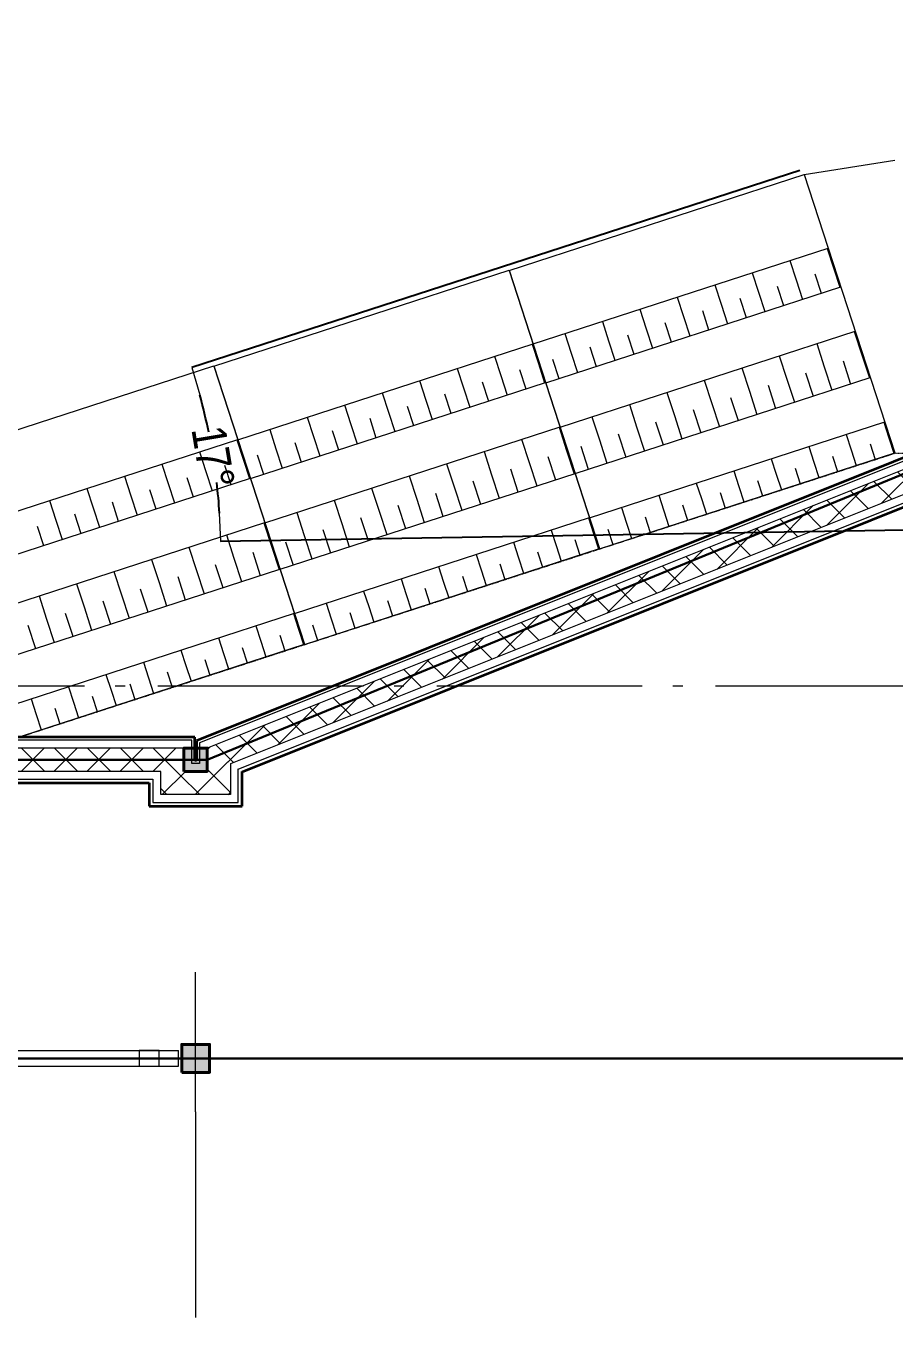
# Model space of a CAD drawing. Header units: millimetres. Extents: x -60256 to 201272, y 21388 to 77592.
# Drawn here: x -28363 to -22765, y 67655 to 76108 of the extents above; entities that cross this region are included whole.
import ezdxf
from ezdxf.enums import TextEntityAlignment as Align

# ---------------------------------------------------------------- set-up
doc = ezdxf.new("R2010")
doc.units = ezdxf.units.MM
doc.header["$MEASUREMENT"] = 0
doc.set_wipeout_variables(frame=1)
for name, pattern in [('DASHDOT', [0.05, 0.025, -0.0125, 0, -0.0125]), ('Double Dashed', [1797.222233, 1325, -211.666656, 63.333344, -197.222233]), ('Wipeout_Contour', [1000, 0, -1000])]:
    doc.linetypes.add(name, pattern=pattern)
for name, color, linetype in [('колонны', 7, 'Continuous'), ('оси', 7, 'Continuous'), ('отделка', 7, 'Continuous'), ('стены наруж', 7, 'Continuous')]:
    doc.layers.add(name, color=color, linetype=linetype)
for name, color, linetype, lineweight in [('колонны_Ном._пера__94', 252, 'Continuous', 13), ('колонны_Ном._пера__96', 7, 'Continuous', 13), ('колонны_Ном._пера__99', 7, 'Continuous', 40), ('оси_Ном._пера__96', 7, 'Continuous', 13), ('отделка_Ном._пера__94', 252, 'Continuous', 13), ('отделка_Ном._пера__99', 7, 'Continuous', 40), ('подп стены Инжзащита_Ном._пера__250', 153, 'Continuous', 13), ('стены наруж_Ном._пера__96', 7, 'Continuous', 13), ('стены наруж_Ном._пера__97', 7, 'Continuous', 20), ('стены наруж_Ном._пера__98', 7, 'Continuous', 35)]:
    doc.layers.add(name, color=color, linetype=linetype, lineweight=lineweight)
doc.styles.add('СГЕНЕРИР_СТИЛЬ_3', font='gost_2_304-81_type.ttf')
doc.styles.add('СГЕНЕРИР_СТИЛЬ_6', font='')
doc.styles.get('СГЕНЕРИР_СТИЛЬ_6').set_extended_font_data('Arial Narrow Кириллический')
doc.dimstyles.new('СГЕНЕРИР_СТИЛЬ__22', dxfattribs={"dimtxt": 220.000005, "dimasz": 183.574879, "dimexe": 0.18, "dimexo": 40, "dimgap": 0.09, "dimtad": 1, "dimdec": 0, "dimzin": 0, "dimdsep": 46, "dimtxsty": 'СГЕНЕРИР_СТИЛЬ_6', "dimblk": 'ARROWHEAD_5', "dimblk1": 'ARROWHEAD_5', "dimblk2": 'ARROWHEAD_5', "dimcen": 0.09, "dimclrd": 7, "dimclre": 7, "dimclrt": 98, "dimadec": 0, "dimazin": 0, "dimtfac": 1, "dimtdec": 4, "dimtmove": 0, "dimatfit": 3, "dimfxl": 1, "dimtolj": 1, "dimtzin": 0, "dimarcsym": 0})
pattern_1 = [(45, (0, 0), (-106.06602, 106.06602), []), (135, (0, 0), (106.06602, 106.06602), [])]

# ---------------------------------------------------------------- blocks, each defined once
blk = doc.blocks.new('Стена_51_1', base_point=(-21346, 73795.7))
at = {"layer": 'стены наруж_Ном._пера__96', "linetype": 'Continuous'}
h = blk.add_hatch(dxfattribs=at)
h.set_pattern_fill('УТЕПЛИТ_МЕЛКИЙ_0001', color=256, style=0, pattern_type=2)
h.set_pattern_definition(pattern_1)
h.paths.add_polyline_path([(-21346, 73795.7), (-27196, 71455.7), (-27046, 71354.1), (-21496, 73574.1)])
at = {"layer": 'стены наруж_Ном._пера__97', "linetype": 'Continuous'}
for p, q in [((-21296, 73869.5), (-27246, 71489.5)), ((-21346, 73795.7), (-27196, 71455.7)), ((-21496, 73574.1), (-27046, 71354.1)), ((-26996, 71320.3), (-21546, 73500.3))]:
    blk.add_line(p, q, dxfattribs=at)
at = {"layer": 'стены наруж_Ном._пера__98', "linetype": 'Continuous', "flags": 128}
for points in [[(-21276, 73899.1), (-27266, 71503.1)], [(-26971, 71303.3), (-21571, 73463.3)]]:
    blk.add_lwpolyline(points, dxfattribs=at)
blk = doc.blocks.new('Стена_52_1', base_point=(-27346, 71455.7))
at = {"layer": 'стены наруж_Ном._пера__96', "linetype": 'Continuous'}
h = blk.add_hatch(dxfattribs=at)
h.set_pattern_fill('УТЕПЛИТ_МЕЛКИЙ_0001', color=256, style=0, pattern_type=2)
h.set_pattern_definition(pattern_1)
h.paths.add_polyline_path([(-27346, 71455.7), (-33196, 71455.7), (-33046, 71305.7), (-27496, 71305.7)])
at = {"layer": 'стены наруж_Ном._пера__97', "linetype": 'Continuous'}
for p, q in [((-27296, 71505.7), (-33246, 71505.7)), ((-27346, 71455.7), (-33196, 71455.7)), ((-27496, 71305.7), (-33046, 71305.7)), ((-32996, 71255.7), (-27546, 71255.7))]:
    blk.add_line(p, q, dxfattribs=at)
at = {"layer": 'стены наруж_Ном._пера__98', "linetype": 'Continuous', "flags": 128}
for points in [[(-27276, 71525.7), (-33266, 71525.7)], [(-32971, 71230.7), (-27571, 71230.7)]]:
    blk.add_lwpolyline(points, dxfattribs=at)
blk = doc.blocks.new('Колонна_4_1', base_point=(-27271, 69455.7))
at = {"layer": 'колонны_Ном._пера__94', "linetype": 'Continuous'}
blk.add_hatch(color=256, dxfattribs=at).paths.add_polyline_path([(-27361, 69365.7), (-27181, 69365.7), (-27181, 69545.7), (-27361, 69545.7)])
at = {"layer": 'колонны_Ном._пера__99', "linetype": 'Continuous', "flags": 128}
blk.add_lwpolyline([(-27361, 69365.7), (-27181, 69365.7), (-27181, 69545.7), (-27361, 69545.7)], close=True, dxfattribs=at)
blk = doc.blocks.new('Колонна_43_1', base_point=(-27446, 69455.7))
at = {"layer": 'колонны_Ном._пера__96', "linetype": 'Continuous'}
for p, q in [((-29172.8, 69505.7), (-33036.4, 69505.7)), ((-32906.4, 69505.7), (-33036.4, 69505.7)), ((-33036.4, 69505.7), (-33036.4, 69405.7)), ((-32906.4, 69405.7), (-32906.4, 69505.7)), ((-29172.8, 69405.7), (-33036.4, 69405.7)), ((-33036.4, 69405.7), (-32906.4, 69405.7))]:
    blk.add_line(p, q, dxfattribs=at)
at = {"layer": 'колонны_Ном._пера__99', "linetype": 'Continuous'}
blk.add_line((-29172.8, 69505.7), (-29172.8, 69405.7), dxfattribs=at)
at = {"color": 254, "linetype": 'Wipeout_Contour', "lineweight": 0, "ltscale": 449294.167753}
blk.add_wipeout([(-29042.8, 69405.7), (-27511, 69405.7), (-27381, 69405.7), (-27381, 69505.7), (-27511, 69505.7), (-29042.8, 69505.7)], dxfattribs=at).dxf.layer = 'колонны'
at = {"layer": 'колонны_Ном._пера__96', "linetype": 'Continuous'}
for p, q in [((-29042.8, 69505.7), (-32906.4, 69505.7)), ((-29172.8, 69505.7), (-29042.8, 69505.7)), ((-29042.8, 69505.7), (-27381, 69505.7)), ((-27381, 69405.7), (-27381, 69505.7)), ((-29042.8, 69405.7), (-32906.4, 69405.7)), ((-29042.8, 69405.7), (-27381, 69405.7))]:
    blk.add_line(p, q, dxfattribs=at)
at = {"layer": 'колонны_Ном._пера__99', "linetype": 'Continuous'}
for p, q in [((-29042.8, 69505.7), (-29172.8, 69505.7)), ((-29042.8, 69405.7), (-29042.8, 69505.7)), ((-29172.8, 69405.7), (-29042.8, 69405.7))]:
    blk.add_line(p, q, dxfattribs=at)
blk = doc.blocks.new('Колонна_44_1', base_point=(-33096, 69455.7))
at = {"layer": 'колонны_Ном._пера__96', "linetype": 'Continuous'}
for p, q in [((-31369.2, 69505.7), (-27505.6, 69505.7)), ((-27635.6, 69505.7), (-27635.6, 69405.7)), ((-27505.6, 69505.7), (-27635.6, 69505.7)), ((-27505.6, 69405.7), (-27505.6, 69505.7)), ((-31369.2, 69405.7), (-27505.6, 69405.7)), ((-27635.6, 69405.7), (-27505.6, 69405.7))]:
    blk.add_line(p, q, dxfattribs=at)
at = {"layer": 'колонны_Ном._пера__99', "linetype": 'Continuous'}
blk.add_line((-31369.2, 69405.7), (-31369.2, 69505.7), dxfattribs=at)
at = {"color": 254, "linetype": 'Wipeout_Contour', "lineweight": 0, "ltscale": 460280.396353}
blk.add_wipeout([(-33161, 69405.7), (-33031, 69405.7), (-31499.2, 69405.7), (-31499.2, 69505.7), (-33031, 69505.7), (-33161, 69505.7)], dxfattribs=at).dxf.layer = 'колонны'
at = {"layer": 'колонны_Ном._пера__96', "linetype": 'Continuous'}
for p, q in [((-33161, 69505.7), (-33161, 69405.7)), ((-31499.2, 69505.7), (-33161, 69505.7)), ((-31499.2, 69505.7), (-27635.6, 69505.7)), ((-31499.2, 69405.7), (-33161, 69405.7)), ((-31369.2, 69405.7), (-31499.2, 69405.7)), ((-31499.2, 69405.7), (-27635.6, 69405.7))]:
    blk.add_line(p, q, dxfattribs=at)
at = {"layer": 'колонны_Ном._пера__99', "linetype": 'Continuous'}
for p, q in [((-31499.2, 69505.7), (-31499.2, 69405.7)), ((-31369.2, 69505.7), (-31499.2, 69505.7)), ((-31499.2, 69405.7), (-31369.2, 69405.7))]:
    blk.add_line(p, q, dxfattribs=at)
blk = doc.blocks.new('Стандартный маркер сетки_4')
at = {"layer": 'оси_Ном._пера__96', "linetype": 'Double Dashed'}
for q in [(0, 0), (17157.4, 0)]:
    blk.add_line((900, 0), q, dxfattribs=at)
at = {"layer": 'оси_Ном._пера__96', "style": 'СГЕНЕРИР_СТИЛЬ_3'}
blk.add_attdef('AC_MarkerText_1', text='', height=350, rotation=90, dxfattribs=at).set_placement((18727, -139.2), align=Align.BOTTOM_LEFT)
blk = doc.blocks.new('ARROWHEAD_5')
at = {"color": 0, "linetype": 'Continuous', "lineweight": 0}
blk.add_line((0, 0), (-1, 0), dxfattribs=at)
blk.add_solid([(-1, 0.2679), (0, 0), (-1, -0.2679), (-1, 0.2679)], dxfattribs=at)
blk = doc.blocks.new('*D1009')
at = {"color": 7, "linetype": 'Continuous', "lineweight": -2, "transparency": 16777216}
for p, q in [((-23376.2, 75178.1), (-27296.3, 73907.4)), ((-12991, 73021.2), (-27109.8, 72787.2))]:
    blk.add_line(p, q, dxfattribs=at)
for start, end in [(11.55417, 15.2204), (3.68956, 6.62765)]:
    blk.add_arc((-30948.5, 72723.5), 3839.5, start, end, dxfattribs=at)
at = {"layer": 'Defpoints', "color": 0, "linetype": 'Continuous', "transparency": 16777216}
for p in [(-23338.2, 75190.4), (-27197, 73540.8), (-12951, 73021.9), (-30948.5, 72723.5)]:
    blk.add_point(p, dxfattribs=at)
at = {"color": 7, "linetype": 'Continuous', "lineweight": -2, "transparency": 16777216, "xscale": 183.5748792270531, "yscale": 183.5748792270531, "zscale": 183.5748792270531}
for p, rotation in [((-27296.2, 73907.4), 106.5902609093642), ((-27109.6, 72787.2), 272.31969062113)]:
    blk.add_blockref('ARROWHEAD_5', p, dxfattribs=dict(at, rotation=rotation))
at = {"color": 98, "linetype": 'Continuous', "transparency": 16777216, "insert": (-27157.3, 73330.2), "char_height": 220, "attachment_point": 5, "rotation": 279.45498, "style": 'СГЕНЕРИР_СТИЛЬ_6'}
blk.add_mtext('\\A1;17°', dxfattribs=at)
blk = doc.blocks.new('*D1010')
at = {"color": 7, "linetype": 'Continuous', "lineweight": -2, "transparency": 16777216}
for p, q in [((-21895.4, 75872.7), (-21171.8, 76107.9)), ((-21787, 75243.7), (-21034.9, 75243.7))]:
    blk.add_line(p, q, dxfattribs=at)
for start, end in [(11.8827, 14.23811), (3.76189, 5.11676)]:
    blk.add_arc((-23831.5, 75243.7), 2796.5, start, end, dxfattribs=at)
at = {"layer": 'Defpoints', "color": 0, "linetype": 'Continuous', "transparency": 16777216}
for p in [(-21933.5, 75860.4), (-21096.2, 75825.1), (-23831.5, 75243.7), (-21827, 75243.7)]:
    blk.add_point(p, dxfattribs=at)
at = {"color": 7, "linetype": 'Continuous', "lineweight": -2, "transparency": 16777216, "xscale": 183.5748792270531, "yscale": 183.5748792270531, "zscale": 183.5748792270531}
for p, rotation in [((-21171.9, 76107.8), 106.1190531803388), ((-21035.1, 75243.7), 271.8809468196649)]:
    blk.add_blockref('ARROWHEAD_5', p, dxfattribs=dict(at, rotation=rotation))
at = {"color": 98, "linetype": 'Continuous', "transparency": 16777216, "insert": (-21065.8, 75657), "char_height": 220, "attachment_point": 5, "rotation": 279, "style": 'СГЕНЕРИР_СТИЛЬ_6'}
blk.add_mtext('\\A1;18°', dxfattribs=at)
blk = doc.blocks.new('Стена_96_1', base_point=(-27346, 71305.7))
at = {"layer": 'стены наруж_Ном._пера__96', "linetype": 'Continuous'}
h = blk.add_hatch(dxfattribs=at)
h.set_pattern_fill('УТЕПЛИТ_МЕЛКИЙ_0001', color=256, style=0, pattern_type=2)
h.set_pattern_definition(pattern_1)
h.paths.add_polyline_path([(-27196, 71305.7), (-27346, 71305.7), (-27496, 71155.7), (-27046, 71155.7)])
at = {"layer": 'стены наруж_Ном._пера__97', "linetype": 'Continuous'}
for p, q in [((-27246, 71355.7), (-27296, 71355.7)), ((-27196, 71305.7), (-27346, 71305.7)), ((-27546, 71105.7), (-26996, 71105.7)), ((-27046, 71155.7), (-27496, 71155.7))]:
    blk.add_line(p, q, dxfattribs=at)
at = {"layer": 'стены наруж_Ном._пера__98', "linetype": 'Continuous', "flags": 128}
for points in [[(-27266, 71375.7), (-27276, 71375.7)], [(-27571, 71080.7), (-26971, 71080.7)]]:
    blk.add_lwpolyline(points, dxfattribs=at)
blk = doc.blocks.new('Стена_97_1', base_point=(-27196, 71305.7))
at = {"layer": 'стены наруж_Ном._пера__96', "linetype": 'Continuous'}
h = blk.add_hatch(dxfattribs=at)
h.set_pattern_fill('УТЕПЛИТ_МЕЛКИЙ_0001', color=256, style=0, pattern_type=2)
h.set_pattern_definition(pattern_1)
h.paths.add_polyline_path([(-27196, 71456.2), (-27196, 71305.7), (-27046, 71155.7), (-27046, 71355.8)])
at = {"layer": 'стены наруж_Ном._пера__97', "linetype": 'Continuous'}
for p, q in [((-27246, 71489.7), (-27246, 71355.7)), ((-27196, 71456.2), (-27196, 71305.7)), ((-27046, 71355.8), (-27046, 71155.7)), ((-26996, 71105.7), (-26996, 71322.4))]:
    blk.add_line(p, q, dxfattribs=at)
at = {"layer": 'стены наруж_Ном._пера__98', "linetype": 'Continuous', "flags": 128}
for points in [[(-27266, 71503.1), (-27266, 71375.7)], [(-26971, 71080.7), (-26971, 71305.7)]]:
    blk.add_lwpolyline(points, dxfattribs=at)
blk = doc.blocks.new('Стена_98_1', base_point=(-27346, 71305.7))
at = {"layer": 'стены наруж_Ном._пера__96', "linetype": 'Continuous'}
h = blk.add_hatch(dxfattribs=at)
h.set_pattern_fill('УТЕПЛИТ_МЕЛКИЙ_0001', color=256, style=0, pattern_type=2)
h.set_pattern_definition(pattern_1)
h.paths.add_polyline_path([(-27346, 71305.7), (-27346, 71455.7), (-27496, 71305.7), (-27496, 71155.7)])
at = {"layer": 'стены наруж_Ном._пера__97', "linetype": 'Continuous'}
for p, q in [((-27346, 71305.7), (-27346, 71455.7)), ((-27296, 71355.7), (-27296, 71505.7)), ((-27496, 71155.7), (-27496, 71305.7)), ((-27546, 71255.7), (-27546, 71105.7))]:
    blk.add_line(p, q, dxfattribs=at)
at = {"layer": 'стены наруж_Ном._пера__98', "linetype": 'Continuous', "flags": 128}
for points in [[(-27276, 71375.7), (-27276, 71525.7)], [(-27571, 71230.7), (-27571, 71080.7)]]:
    blk.add_lwpolyline(points, dxfattribs=at)
blk = doc.blocks.new('Колонна_52_1', base_point=(-27271, 71380.7))
at = {"layer": 'отделка_Ном._пера__94', "linetype": 'Continuous'}
blk.add_hatch(color=256, dxfattribs=at).paths.add_polyline_path([(-27346, 71305.7), (-27196, 71305.7), (-27196, 71455.7), (-27346, 71455.7)])
at = {"layer": 'отделка_Ном._пера__99', "linetype": 'Continuous', "flags": 128}
blk.add_lwpolyline([(-27346, 71305.7), (-27196, 71305.7), (-27196, 71455.7), (-27346, 71455.7)], close=True, dxfattribs=at)
blk = doc.blocks.new('Стандартный маркер сетки_18')
at = {"layer": 'оси_Ном._пера__96', "linetype": 'Double Dashed'}
blk.add_line((900, 0), (76534.9, 0), dxfattribs=at)
at = {"layer": 'оси_Ном._пера__96', "style": 'СГЕНЕРИР_СТИЛЬ_3'}
for tag, p in [('AC_MarkerText_1_1', (-243.9, 269.7)), ('AC_MarkerText_1_2', (77991.1, 269.7))]:
    blk.add_attdef(tag, text='', height=350, rotation=180, dxfattribs=at).set_placement(p, align=Align.BOTTOM_LEFT)
blk = doc.blocks.new('Стандартный маркер сетки_19')
at = {"layer": 'оси_Ном._пера__96', "linetype": 'Double Dashed'}
blk.add_line((900, 0), (35164, 0), dxfattribs=at)
at = {"layer": 'оси_Ном._пера__96', "style": 'СГЕНЕРИР_СТИЛЬ_3'}
blk.add_attdef('AC_MarkerText_1', text='', height=350, rotation=180, dxfattribs=at).set_placement((36586.2, 269.7), align=Align.BOTTOM_LEFT)

msp = doc.modelspace()

# ---------------------------------------------------------------- hatches: boundary and pattern name
at = {"layer": 'подп стены Инжзащита_Ном._пера__250', "linetype": 'Continuous'}
h = msp.add_hatch(dxfattribs=at)
h.set_pattern_fill('ANSI36_0001', color=256, style=0, pattern_type=2)
h.set_pattern_definition([(75, (-761330, 464080), (-81438, 309434), [396875, -79375, 0, -79375])])
h.paths.add_polyline_path([(-22764.3102, 75243.65998), (-23347.95021, 75152.61143), (-22764.74601, 73357.69345), (-22764.3102, 73358.04683)])

# ---------------------------------------------------------------- linework, layer by layer
at = {"color": 3, "lineweight": 30}
msp.add_lwpolyline([(-45271.00277, 71380.66051), (-39346.00277, 71380.66051), (-39196.00277, 71380.66051), (-33346.00277, 71380.66051), (-33196.00277, 71380.66051), (-27346.00277, 71380.66051), (-27196.00277, 71380.66051), (-21346.00277, 73780.66051), (-21196.00277, 73780.66051), (-15271.00277, 73780.66051)], dxfattribs=at)
at = {"layer": 'подп стены Инжзащита_Ном._пера__250', "linetype": 'Continuous'}
for p, q in [((-23347.95021, 75152.61143), (-22764.3102, 75243.65998)), ((-25250.06325, 74534.57744), (-23347.95021, 75152.61143)), ((-23347.95021, 75152.61143), (-22764.74601, 73357.69345)), ((-25095.8617, 74059.99388), (-23193.74867, 74678.02787)), ((-23200.00543, 74675.99493), (-23159.40668, 74551.04484)), ((-23441.57378, 74597.50461), (-23400.97504, 74472.55452)), ((-27152.67858, 73917.84382), (-25250.56555, 74535.87781)), ((-25250.56555, 74535.87781), (-24667.36135, 72740.95983)), ((-25250.06325, 74534.57744), (-24666.85904, 72739.65946)), ((-23683.14214, 74519.01429), (-23642.54339, 74394.06421)), ((-23400.97504, 74472.55452), (-23360.37629, 74347.60444)), ((-23280.19086, 74511.79968), (-23239.59212, 74386.8496)), ((-23159.40668, 74551.04484), (-23118.80794, 74426.09476)), ((-25014.66421, 73810.09371), (-23112.55118, 74428.1277)), ((-23924.71049, 74440.52398), (-23884.11175, 74315.57389)), ((-23642.54339, 74394.06421), (-23601.94465, 74269.11412)), ((-23521.75922, 74433.30937), (-23481.16047, 74308.35928)), ((-24166.27885, 74362.03366), (-24125.6801, 74237.08358)), ((-23884.11175, 74315.57389), (-23843.51301, 74190.62381)), ((-23763.32757, 74354.81905), (-23722.72883, 74229.86897)), ((-24407.8472, 74283.54334), (-24367.24846, 74158.59326)), ((-24125.6801, 74237.08358), (-24085.08136, 74112.13349)), ((-24004.89593, 74276.32873), (-23964.29718, 74151.37865)), ((-24921.95912, 73524.77676), (-23019.84608, 74142.81075)), ((-24649.41556, 74205.05303), (-24608.81681, 74080.10294)), ((-24367.24846, 74158.59326), (-24326.64972, 74033.64317)), ((-24246.46428, 74197.83842), (-24205.86554, 74072.88833)), ((-23026.10284, 74140.7778), (-22977.38435, 73990.8377)), ((-26998.47704, 73443.26026), (-25096.364, 74061.29425)), ((-25102.62076, 74059.2613), (-25062.02202, 73934.31122)), ((-24890.98391, 74126.56271), (-24850.38517, 74001.61263)), ((-24608.81681, 74080.10294), (-24568.21807, 73955.15286)), ((-24488.03264, 74119.3481), (-24447.43389, 73994.39802)), ((-23267.6712, 74062.28749), (-23218.9527, 73912.34738)), ((-25344.18912, 73980.77099), (-25303.59038, 73855.8209)), ((-24971.16935, 73962.36747), (-24930.5706, 73837.41738)), ((-24850.38517, 74001.61263), (-24809.78643, 73876.66254)), ((-24729.60099, 74040.85778), (-24689.00225, 73915.9077)), ((-23509.23955, 73983.79717), (-23460.52106, 73833.85707)), ((-22977.38435, 73990.8377), (-22928.66586, 73840.8976)), ((-29055.02986, 73301.19579), (-27152.91683, 73919.22978)), ((-27152.91683, 73919.22978), (-26569.71263, 72124.3118)), ((-27152.67858, 73917.84382), (-26569.47438, 72122.92584)), ((-25585.75747, 73902.28067), (-25545.15873, 73777.33058)), ((-25182.8062, 73895.06606), (-25142.20745, 73770.11597)), ((-25062.02202, 73934.31122), (-25021.42328, 73809.36113)), ((-23750.80791, 73905.30685), (-23702.08941, 73755.36675)), ((-23218.9527, 73912.34738), (-23170.23421, 73762.40728)), ((-23098.16853, 73951.59254), (-23049.45003, 73801.65244)), ((-26917.27955, 73193.36009), (-25015.16652, 73811.39408)), ((-25827.32583, 73823.79035), (-25786.72709, 73698.84027)), ((-25424.37455, 73816.57574), (-25383.77581, 73691.62566)), ((-25303.59038, 73855.8209), (-25262.99163, 73730.87082)), ((-24824.52213, 73224.89655), (-22922.4091, 73842.93054)), ((-23992.37626, 73826.81654), (-23943.65777, 73676.87643)), ((-23581.30524, 73794.61191), (-23532.58674, 73644.67181)), ((-23460.52106, 73833.85707), (-23411.80257, 73683.91697)), ((-23339.73688, 73873.10223), (-23291.01839, 73723.16212)), ((-26068.89418, 73745.30004), (-26028.29544, 73620.34995)), ((-25665.94291, 73738.08543), (-25625.34416, 73613.13534)), ((-25545.15873, 73777.33058), (-25504.55999, 73652.3805)), ((-24233.94462, 73748.32622), (-24185.22612, 73598.38612)), ((-23822.87359, 73716.12159), (-23774.1551, 73566.18149)), ((-23702.08941, 73755.36675), (-23653.37092, 73605.42665)), ((-26310.46254, 73666.80972), (-26269.8638, 73541.85963)), ((-25907.51126, 73659.59511), (-25866.91252, 73534.64502)), ((-25786.72709, 73698.84027), (-25746.12834, 73573.89018)), ((-24475.51297, 73669.8359), (-24426.79448, 73519.8958)), ((-24064.44195, 73637.63128), (-24015.72345, 73487.69117)), ((-23943.65777, 73676.87643), (-23894.93928, 73526.93633)), ((-26552.03089, 73588.3194), (-26511.43215, 73463.36932)), ((-26269.8638, 73541.85963), (-26229.26505, 73416.90955)), ((-26149.07962, 73581.10479), (-26108.48087, 73456.15471)), ((-26028.29544, 73620.34995), (-25987.6967, 73495.39987)), ((-24731.81368, 72939.56928), (-22829.70065, 73557.60327)), ((-24717.08133, 73591.34559), (-24668.36284, 73441.40548)), ((-24306.0103, 73559.14096), (-24257.29181, 73409.20086)), ((-24185.22612, 73598.38612), (-24136.50763, 73448.44602)), ((-22835.9574, 73555.57032), (-22803.48009, 73455.61541)), ((-26824.57445, 72908.04313), (-24922.46142, 73526.07712)), ((-26793.59925, 73509.82909), (-26753.00051, 73384.879)), ((-26511.43215, 73463.36932), (-26470.83341, 73338.41923)), ((-26390.64797, 73502.61448), (-26350.04923, 73377.66439)), ((-24928.71818, 73524.04418), (-24879.99969, 73374.10408)), ((-24547.57866, 73480.65064), (-24498.86017, 73330.71054)), ((-24426.79448, 73519.8958), (-24378.07599, 73369.9557)), ((-23077.52576, 73477.08), (-23045.04844, 73377.1251)), ((-22803.48009, 73455.61541), (-22771.00277, 73355.66051)), ((-28900.82832, 72826.61223), (-26998.71528, 73444.64622)), ((-27004.97204, 73442.61327), (-26964.3733, 73317.66319)), ((-26753.00051, 73384.879), (-26712.40176, 73259.92892)), ((-26632.21633, 73424.12416), (-26591.61759, 73299.17407)), ((-25170.28653, 73445.55386), (-25121.56804, 73295.61376)), ((-24879.99969, 73374.10408), (-24831.28119, 73224.16397)), ((-24789.14701, 73402.16033), (-24740.42852, 73252.22022)), ((-24668.36284, 73441.40548), (-24619.64434, 73291.46538)), ((-23319.09411, 73398.58969), (-23286.6168, 73298.63478)), ((-23045.04844, 73377.1251), (-23012.57112, 73277.17019)), ((-22924.26426, 73416.37026), (-22891.78695, 73316.41535)), ((-27246.5404, 73364.12296), (-27205.94165, 73239.17287)), ((-26964.3733, 73317.66319), (-26923.77456, 73192.7131)), ((-26873.78468, 73345.63384), (-26833.18594, 73220.68376)), ((-25653.42324, 73288.57323), (-25604.70475, 73138.63313)), ((-25411.85489, 73367.06354), (-25363.1364, 73217.12344)), ((-25121.56804, 73295.61376), (-25072.84955, 73145.67366)), ((-25000.78386, 73334.85892), (-24952.06537, 73184.91882)), ((-24666.85904, 72739.65946), (-22764.74601, 73357.69345)), ((-23560.66247, 73320.09937), (-23528.18515, 73220.14446)), ((-23286.6168, 73298.63478), (-23254.13948, 73198.67987)), ((-23165.83262, 73337.87994), (-23133.3553, 73237.92503)), ((-27729.67711, 73207.14232), (-27689.07836, 73082.19224)), ((-27488.10875, 73285.63264), (-27447.51001, 73160.68255)), ((-27205.94165, 73239.17287), (-27165.34291, 73114.22279)), ((-27085.15748, 73278.41803), (-27044.55873, 73153.46794)), ((-26727.13747, 72608.16293), (-24825.02443, 73226.19692)), ((-25894.9916, 73210.08291), (-25846.27311, 73060.14281)), ((-25363.1364, 73217.12344), (-25314.4179, 73067.18334)), ((-25242.35222, 73256.3686), (-25193.63373, 73106.4285)), ((-23802.23083, 73241.60906), (-23769.75351, 73141.65415)), ((-23528.18515, 73220.14446), (-23495.70783, 73120.18956)), ((-23407.40097, 73259.38962), (-23374.92366, 73159.43472)), ((-28819.63083, 72576.71206), (-26917.5178, 73194.74605)), ((-27971.24546, 73128.65201), (-27930.64672, 73003.70192)), ((-27568.29419, 73121.4374), (-27527.69544, 72996.48731)), ((-27447.51001, 73160.68255), (-27406.91127, 73035.73247)), ((-27326.72583, 73199.92771), (-27286.12709, 73074.97763)), ((-26136.55995, 73131.59259), (-26087.84146, 72981.65249)), ((-25604.70475, 73138.63313), (-25555.98626, 72988.69302)), ((-25483.92057, 73177.87828), (-25435.20208, 73027.93818)), ((-24043.79918, 73163.11874), (-24011.32186, 73063.16383)), ((-23769.75351, 73141.65415), (-23737.27619, 73041.69924)), ((-23648.96933, 73180.89931), (-23616.49201, 73080.9444)), ((-28212.81382, 73050.16169), (-28172.21507, 72925.2116)), ((-27809.86254, 73042.94708), (-27769.2638, 72917.99699)), ((-27689.07836, 73082.19224), (-27648.47962, 72957.24215)), ((-26378.12831, 73053.10228), (-26329.40982, 72903.16218)), ((-25846.27311, 73060.14281), (-25797.55461, 72910.20271)), ((-25725.48893, 73099.38797), (-25676.77044, 72949.44787)), ((-24285.36754, 73084.62842), (-24252.89022, 72984.67352)), ((-24011.32186, 73063.16383), (-23978.84454, 72963.20892)), ((-23890.53768, 73102.40899), (-23858.06037, 73002.45408)), ((-28051.4309, 72964.45676), (-28010.83215, 72839.50668)), ((-27930.64672, 73003.70192), (-27890.04798, 72878.75184)), ((-26619.69666, 72974.61196), (-26570.97817, 72824.67186)), ((-26087.84146, 72981.65249), (-26039.12297, 72831.71239)), ((-25967.05728, 73020.89765), (-25918.33879, 72870.95755)), ((-24526.93589, 73006.13811), (-24494.45857, 72906.1832)), ((-24252.89022, 72984.67352), (-24220.4129, 72884.71861)), ((-24132.10604, 73023.91867), (-24099.62872, 72923.96377)), ((-28726.92573, 72291.3951), (-26824.8127, 72909.42909)), ((-28292.99925, 72885.96645), (-28252.40051, 72761.01636)), ((-28172.21507, 72925.2116), (-28131.61633, 72800.26152)), ((-26831.06946, 72907.39615), (-26782.35096, 72757.45605)), ((-26634.42902, 72322.83565), (-24732.31598, 72940.86964)), ((-26450.19399, 72863.91702), (-26401.4755, 72713.97692)), ((-26329.40982, 72903.16218), (-26280.69132, 72753.22207)), ((-26208.62564, 72942.40733), (-26159.90715, 72792.46723)), ((-24738.57274, 72938.8367), (-24706.09542, 72838.88179)), ((-24615.24275, 72866.93804), (-24582.76543, 72766.98313)), ((-24494.45857, 72906.1832), (-24461.98125, 72806.22829)), ((-24373.6744, 72945.42836), (-24341.19708, 72845.47345)), ((-27072.63781, 72828.90583), (-27023.91932, 72678.96573)), ((-26691.76235, 72785.4267), (-26643.04386, 72635.4866)), ((-26570.97817, 72824.67186), (-26522.25968, 72674.73176)), ((-25221.70945, 72781.85606), (-25189.23213, 72681.90116)), ((-24980.1411, 72860.34638), (-24947.66378, 72760.39147)), ((-24826.8796, 72799.63663), (-24794.40228, 72699.68173)), ((-24706.09542, 72838.88179), (-24673.61811, 72738.92688)), ((-27314.20617, 72750.41551), (-27265.48768, 72600.47541)), ((-26903.13514, 72718.21089), (-26854.41665, 72568.27079)), ((-26782.35096, 72757.45605), (-26733.63247, 72607.51594)), ((-26569.47438, 72122.92584), (-24667.36135, 72740.95983)), ((-25463.27781, 72703.36575), (-25430.80049, 72603.41084)), ((-25068.44796, 72721.14632), (-25035.97064, 72621.19141)), ((-24947.66378, 72760.39147), (-24915.18646, 72660.43657)), ((-28629.48875, 71991.5149), (-26727.37571, 72609.54889)), ((-27555.77452, 72671.9252), (-27507.05603, 72521.9851)), ((-27144.7035, 72639.72057), (-27095.98501, 72489.78047)), ((-27023.91932, 72678.96573), (-26975.20083, 72529.02563)), ((-25704.84616, 72624.87543), (-25672.36884, 72524.92052)), ((-25310.01631, 72642.656), (-25277.53899, 72542.70109)), ((-25189.23213, 72681.90116), (-25156.75482, 72581.94625)), ((-27797.34288, 72593.43488), (-27748.62439, 72443.49478)), ((-27386.27185, 72561.23025), (-27337.55336, 72411.29015)), ((-27265.48768, 72600.47541), (-27216.76918, 72450.53531)), ((-25946.41452, 72546.38511), (-25913.9372, 72446.43021)), ((-25551.58467, 72564.16568), (-25519.10735, 72464.21078)), ((-25430.80049, 72603.41084), (-25398.32317, 72503.45593)), ((-28038.91123, 72514.94456), (-27990.19274, 72365.00446)), ((-27748.62439, 72443.49478), (-27699.90589, 72293.55468)), ((-27627.84021, 72482.73994), (-27579.12172, 72332.79984)), ((-27507.05603, 72521.9851), (-27458.33754, 72372.04499)), ((-26187.98287, 72467.8948), (-26155.50555, 72367.93989)), ((-25913.9372, 72446.43021), (-25881.45988, 72346.4753)), ((-25793.15302, 72485.67537), (-25760.6757, 72385.72046)), ((-25672.36884, 72524.92052), (-25639.89153, 72424.96562)), ((-28280.47959, 72436.45425), (-28231.7611, 72286.51415)), ((-27990.19274, 72365.00446), (-27941.47425, 72215.06436)), ((-27869.40856, 72404.24962), (-27820.69007, 72254.30952)), ((-26429.55123, 72389.40448), (-26397.07391, 72289.44957)), ((-26155.50555, 72367.93989), (-26123.02824, 72267.98498)), ((-26034.72138, 72407.18505), (-26002.24406, 72307.23014)), ((-28536.78029, 71706.18762), (-26634.66726, 72324.22161)), ((-28231.7611, 72286.51415), (-28183.0426, 72136.57404)), ((-28110.97692, 72325.7593), (-28062.25843, 72175.8192)), ((-26640.92402, 72322.18867), (-26608.4467, 72222.23376)), ((-26397.07391, 72289.44957), (-26364.59659, 72189.49467)), ((-26276.28973, 72328.69473), (-26243.81241, 72228.73983)), ((-28352.54527, 72247.26899), (-28303.82678, 72097.32889)), ((-26882.49238, 72243.69835), (-26850.01506, 72143.74344)), ((-26608.4467, 72222.23376), (-26575.96938, 72122.27885)), ((-26517.85809, 72250.20442), (-26485.38077, 72150.24951)), ((-28471.82566, 71506.27781), (-26569.71263, 72124.3118)), ((-27124.06073, 72165.20803), (-27091.58341, 72065.25313)), ((-26970.79924, 72104.49829), (-26938.32192, 72004.54338)), ((-26850.01506, 72143.74344), (-26817.53774, 72043.78854)), ((-26729.23088, 72182.9886), (-26696.75356, 72083.0337)), ((-27365.62909, 72086.71772), (-27333.15177, 71986.76281)), ((-27212.36759, 72026.00797), (-27179.89027, 71926.05306)), ((-27091.58341, 72065.25313), (-27059.10609, 71965.29822)), ((-27607.19744, 72008.2274), (-27574.72012, 71908.27249)), ((-27453.93595, 71947.51765), (-27421.45863, 71847.56275)), ((-27333.15177, 71986.76281), (-27300.67445, 71886.8079)), ((-28090.33415, 71851.24677), (-28057.85683, 71751.29186)), ((-27848.7658, 71929.73708), (-27816.28848, 71829.78218)), ((-27695.5043, 71869.02734), (-27663.02698, 71769.07243)), ((-27574.72012, 71908.27249), (-27542.24281, 71808.31759)), ((-28331.90251, 71772.75645), (-28299.42519, 71672.80154)), ((-27937.07266, 71790.53702), (-27904.59534, 71690.58211)), ((-27816.28848, 71829.78218), (-27783.81116, 71729.82727)), ((-28178.64101, 71712.0467), (-28146.16369, 71612.0918)), ((-28057.85683, 71751.29186), (-28025.37952, 71651.33695)), ((-28299.42519, 71672.80154), (-28266.94787, 71572.84664))]:
    msp.add_line(p, q, dxfattribs=at)
at = {"layer": 'подп стены Инжзащита_Ном._пера__250', "linetype": 'DASHDOT', "flags": 128}
msp.add_lwpolyline([(-48372.16526, 70591.09712), (-30374.63856, 70889.48015), (-22764.3102, 73356.37153), (23235.6898, 73356.37329), (29031.01932, 71802.61792), (33418.19691, 67709.61502), (35488.7603, 55884.12213)], dxfattribs=at)

# ---------------------------------------------------------------- block references
at = {"layer": 'колонны'}
msp.add_blockref('Колонна_4_1', (-27271.00277, 69455.66051), dxfattribs=at)
at = {"layer": 'оси', "color": 251, "linetype": 'Continuous', "lineweight": 13, "zscale": 1000, "rotation": 180}
msp.add_blockref('Стандартный маркер сетки_18', (26830.04628, 71855.66051), dxfattribs=at)
at = {"layer": 'отделка'}
msp.add_blockref('Колонна_52_1', (-27271.00277, 71380.66051), dxfattribs=at)
at = {"layer": 'стены наруж'}
for name, p in [('Стена_51_1', (-21346.00277, 73795.66051)), ('Стена_52_1', (-27346.00277, 71455.66051)), ('Стена_98_1', (-27346.00277, 71305.66051)), ('Стена_97_1', (-27196.00277, 71305.66051)), ('Стена_96_1', (-27346.00277, 71305.66051))]:
    msp.add_blockref(name, p, dxfattribs=at)

# ---------------------------------------------------------------- dimensions: what is measured, and where the dimension line sits
at = {"linetype": 'Continuous'}
for base, center, p1, p2, picture, middle, turn in [((-21096.18831, 75825.07506), (-23831.53121, 75243.65998), (-21827.02695, 75243.65998), (-21933.48663, 75860.37205), '*D1010', (-21065.8001, 75657.03113), 279), ((-27197.04994, 73540.77652), (-30948.51555, 72723.50884), (-23338.1872, 75190.40022), (-12950.98885, 73021.89186), '*D1009', (-27157.29117, 73330.17048), 279.454975765)]:
    dim = msp.add_angular_dim_3p(base=base, center=center, p1=p1, p2=p2, dimstyle='СГЕНЕРИР_СТИЛЬ__22', dxfattribs=at)
    dim.commit()
    dim.dimension.update_dxf_attribs({"geometry": picture, "text_midpoint": middle, "dimtype": 165, "text_rotation": turn})

# ---------------------------------------------------------------- next in the draw order: block references
at = {"layer": 'колонны'}
msp.add_blockref('Колонна_43_1', (-27445.99574, 69455.66051), dxfattribs=at)

# ---------------------------------------------------------------- next in the draw order: block references
msp.add_blockref('Колонна_44_1', (-33095.99574, 69455.66051), dxfattribs=at)

# ---------------------------------------------------------------- next in the draw order: linework, layer by layer
at = {"color": 3, "lineweight": 30}
msp.add_lwpolyline([(-45271.00277, 69455.66051), (-45271.00277, 71380.66051), (-39196.00277, 71380.66051), (-33196.00277, 71380.66051), (-27196.00277, 71380.66051), (-21346.00277, 73780.66051), (-21196.00277, 73780.66051), (-15271.00277, 73780.66051), (-15271.00277, 69455.66051)], close=True, dxfattribs=at)

# ---------------------------------------------------------------- next in the draw order: block references
at = {"layer": 'оси', "color": 251, "linetype": 'Continuous', "lineweight": 13, "zscale": 1000}
for name, p, rotation in [('Стандартный маркер сетки_4', (-27271.00277, 70011.08084), 270), ('Стандартный маркер сетки_19', (-14540.90236, 69455.66051), 180)]:
    msp.add_blockref(name, p, dxfattribs=dict(at, rotation=rotation))

doc.saveas('drawing.dxf')
